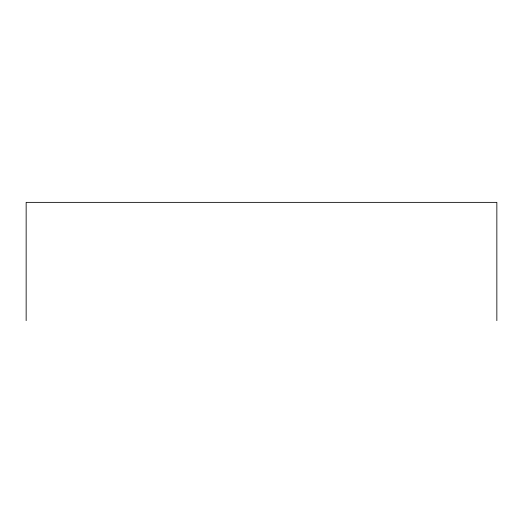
<?xml version="1.0" encoding="UTF-8"?>
<svg xmlns="http://www.w3.org/2000/svg" width="523" height="523" viewBox="0 0 523 523"><rect width="100%" height="100%" fill="white"/><g stroke="black" fill="none" stroke-linecap="round" stroke-linejoin="round"><path stroke-width="0.78" d="M496.85 320.632L496.85 202.368L26.15 202.368L26.15 320.632"/></g></svg>
